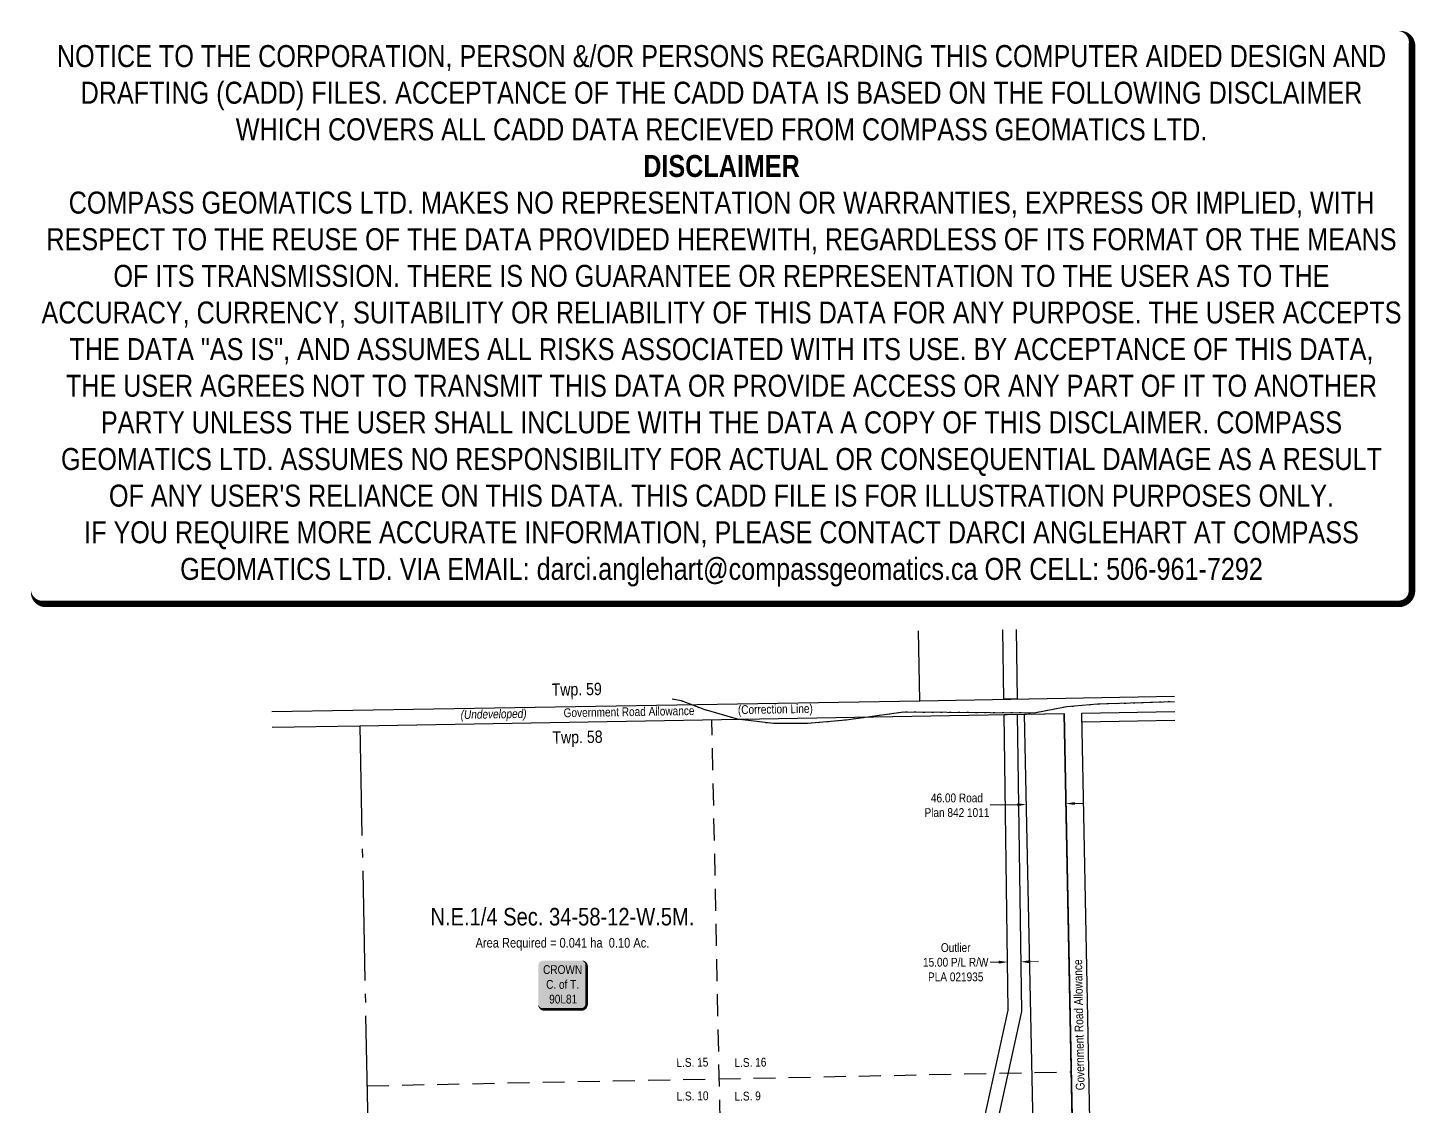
# Model space of a CAD drawing. Extents: x 584789 to 586368, y 5989798 to 5992314.
# Drawn here: x 584789 to 586368, y 5991087 to 5992314 of the extents above; entities that cross this region are included whole.
import ezdxf
from ezdxf.enums import TextEntityAlignment as Align

# ---------------------------------------------------------------- set-up
doc = ezdxf.new("R2010")
doc.units = 0
doc.header["$LTSCALE"] = 5
doc.header["$PDSIZE"] = 0.5
for name, pattern in [('foc-LSD', [8, 5, -3]), ('foc-QUARTERLINE', [33, 25, -3, 2, -3]), ('foc-WHEELTRACKS', [2, 0.4, -1.6])]:
    doc.linetypes.add(name, pattern=pattern)
doc.layers.get('Defpoints').update_dxf_attribs({"color": 9})
for name, color, linetype in [('AS-OWNER', 7, 'Continuous'), ('C-RW', 13, 'Continuous'), ('C-SYMBOL', 7, 'Continuous'), ('D-TXT', 6, 'Continuous'), ('L-AREAREQUIRED', 7, 'Continuous'), ('L-QSEC', 8, 'foc-QUARTERLINE'), ('L-ROAD-T', 7, 'Continuous'), ('L-SEC', 7, 'Continuous'), ('L-SECTION-LSD', 7, 'foc-LSD'), ('L-TITLEDB', 4, 'Continuous'), ('L-TITLEDB-T', 4, 'Continuous'), ('T-WATER-P3', 160, 'foc-WHEELTRACKS')]:
    doc.layers.add(name, color=color, linetype=linetype)
doc.layers.add('C-RW-T', color=13, linetype='Continuous', lineweight=9)
doc.layers.add('T-TEXT', color=48, linetype='Continuous', lineweight=18)
doc.layers.add('DISCLAIMER', color=7, linetype='Continuous', plot=False)
doc.styles.add('100L', font='ARIALN.TTF', dxfattribs={"height": 11})
doc.styles.add('175L', font='ARIALN.TTF', dxfattribs={"height": 20})
doc.styles.add('80', font='ARIALN.TTF', dxfattribs={"height": 10})
doc.styles.add('80CG', font='ARIALN.TTF', dxfattribs={"height": 10})
doc.styles.add('80L', font='ARIALN.TTF', dxfattribs={"height": 10})
doc.styles.add('80LS', font='ARIALNI.TTF', dxfattribs={"height": 10})
doc.styles.add('foc-LtypeFont', font='ARIALN.TTF', dxfattribs={"height": 7.35})
doc.linetypes.add('foc-TOPO-flowdirection-NOLINE', pattern='A,0,[">",foc-LtypeFont,S=0.3,R=0,X=0,Y=-0.945],-20,[">",foc-LtypeFont,S=0.3,R=0,X=0,Y=-0.945],0', length=20)
doc.dimstyles.new('Compass 5 000', dxfattribs={"dimscale": 5, "dimtxt": 9, "dimasz": 2, "dimexe": 0.2, "dimexo": 0.0625, "dimgap": 0.5, "dimtad": 0, "dimtih": 1, "dimtoh": 1, "dimzin": 0, "dimdsep": 46, "dimtxsty": '80CG', "dimcen": 0.1, "dimse1": 1, "dimse2": 1, "dimclrd": 256, "dimclrt": 256, "dimaunit": 1, "dimadec": 4, "dimazin": 0, "dimtfac": 0.06, "dimtofl": 0, "dimtmove": 0, "dimatfit": 1, "dimfxl": 0.2, "dimtolj": 1, "dimtzin": 0, "dimlwd": -1, "dimarcsym": 0})

# ---------------------------------------------------------------- blocks, each defined once
blk = doc.blocks.new('*D432')
at = {"layer": 'C-RW-T', "transparency": 16777216}
for p, q in [((585929.3, 5991251.4), (585939.3, 5991251.5)), ((585894.3, 5991250.9), (585884.3, 5991250.7))]:
    blk.add_line(p, q, dxfattribs=at)
for points in [[(585894.2, 5991252.5), (585894.3, 5991249.2), (585904.3, 5991251)], [(585929.2, 5991253.1), (585929.3, 5991249.7), (585919.3, 5991251.2)]]:
    blk.add_solid(points, dxfattribs=at)
at = {"layer": 'Defpoints', "color": 0, "transparency": 16777216}
for p in [(585904.1, 5991260.4), (585904.3, 5991251), (585919.1, 5991260.6)]:
    blk.add_point(p, dxfattribs=at)
at = {"layer": 'C-RW-T', "transparency": 16777216, "insert": (585845.2, 5991250.7), "char_height": 10, "attachment_point": 5, "style": '80CG'}
blk.add_mtext('\\A1;Outlier\\P15.00 P/L R/W\\PPLA 021935', dxfattribs=at)
blk = doc.blocks.new('*D450')
at = {"layer": 'Defpoints', "color": 0, "transparency": 16777216}
for p in [(585925.5, 5991430.2), (585925.7, 5991420), (585970.9, 5991420.9)]:
    blk.add_point(p, dxfattribs=at)
at = {"layer": 'L-TITLEDB-T', "transparency": 16777216}
for p, q in [((585915.5, 5991430), (585884.5, 5991429.3)), ((585980.6, 5991431.4), (585990.6, 5991431.6))]:
    blk.add_line(p, q, dxfattribs=at)
for points in [[(585915.5, 5991431.7), (585915.5, 5991428.3), (585925.5, 5991430.2)], [(585980.6, 5991433), (585980.7, 5991429.7), (585970.6, 5991431.2)]]:
    blk.add_solid(points, dxfattribs=at)
at = {"layer": 'L-TITLEDB-T', "transparency": 16777216, "insert": (585846.6, 5991429.3), "char_height": 10, "attachment_point": 5, "style": '80CG'}
blk.add_mtext('\\A1;46.00 Road\\PPlan 842 1011', dxfattribs=at)
blk = doc.blocks.new('*U423')
h = blk.add_hatch(color=255)
edge = h.paths.add_edge_path()
edge.add_line((-21.5, -28.5), (21.5, -28.5))
edge.add_arc((21.5, -22.5), 6, 270, 360)
edge.add_line((27.5, -22.5), (27.5, 21))
edge.add_arc((21.5, 21), 6, 0, 90)
edge.add_line((21.5, 27), (-21.5, 27))
edge.add_arc((-21.5, 21), 6, 90, 180)
edge.add_line((-27.5, 21), (-27.5, -22.5))
edge.add_arc((-21.5, -22.5), 6, 180, 270)
at = {"color": 14, "flags": 128}
blk.add_lwpolyline([(-21.5, -28.5, 3, 3, 0), (21.5, -28.5, 3, 3, 0.414214), (27.5, -22.5, 3, 3, 0), (27.5, 21, 3, 0, 0.414214), (21.5, 27, 0, 0, 0), (-21.5, 27, 0, 0, 0.414214), (-27.5, 21, 0, 0, 0), (-27.5, -22.5, 0, 3, 0.414214)], format="xyseb", close=True, dxfattribs=at)
at = {"color": 14, "style": '80'}
blk.add_attdef('ENTER_TEXT_001', (-26.8, -4.9), '', height=10, dxfattribs=at)
blk = doc.blocks.new('Disclaimer_Legal')
at = {"layer": 'DISCLAIMER', "color": 254, "flags": 128}
blk.add_lwpolyline([(-3612.9, -1104.6, 37.5, 37.5, 0), (4096.1, -1104.6, 37.5, 37.5, 0.414214), (4171.1, -1029.6, 37.5, 37.5, 0), (4171.1, 2078.7, 37.5, 0, 0.414214), (4096.1, 2153.7, 0, 0, 0), (-3612.9, 2153.7, 0, 0, 0.414214), (-3687.9, 2078.7, 0, 0, 0), (-3687.9, -1029.6, 0, 37.5, 0.414214)], format="xyseb", close=True, dxfattribs=at)
at = {"layer": 'DISCLAIMER', "color": 254, "insert": (241.6, 533.9), "char_height": 125, "width": 7717.568, "attachment_point": 5, "style": '80'}
blk.add_mtext('NOTICE TO THE CORPORATION, PERSON &/OR PERSONS REGARDING THIS COMPUTER AIDED DESIGN AND DRAFTING (CADD) FILES. ACCEPTANCE OF THE CADD DATA IS BASED ON THE FOLLOWING DISCLAIMER WHICH COVERS ALL CADD DATA RECIEVED FROM COMPASS GEOMATICS LTD.\\P{\\fArial Narrow|b1|i0|c0|p34;DISCLAIMER}\\PCOMPASS GEOMATICS LTD. MAKES NO REPRESENTATION OR WARRANTIES, EXPRESS OR IMPLIED, WITH RESPECT TO THE REUSE OF THE DATA PROVIDED HEREWITH, REGARDLESS OF ITS FORMAT OR THE MEANS OF ITS TRANSMISSION. THERE IS NO GUARANTEE OR REPRESENTATION TO THE USER AS TO THE ACCURACY, CURRENCY, SUITABILITY OR RELIABILITY OF THIS DATA FOR ANY PURPOSE. THE USER ACCEPTS THE DATA "AS IS", AND ASSUMES ALL RISKS ASSOCIATED WITH ITS USE. BY ACCEPTANCE OF THIS DATA, THE USER AGREES NOT TO TRANSMIT THIS DATA OR PROVIDE ACCESS OR ANY PART OF IT TO ANOTHER PARTY UNLESS THE USER SHALL INCLUDE WITH THE DATA A COPY OF THIS DISCLAIMER. COMPASS GEOMATICS LTD. ASSUMES NO RESPONSIBILITY FOR ACTUAL OR CONSEQUENTIAL DAMAGE AS A RESULT OF ANY USER\'S RELIANCE ON THIS DATA. THIS CADD FILE IS FOR ILLUSTRATION PURPOSES ONLY.\\PIF YOU REQUIRE MORE ACCURATE INFORMATION, PLEASE CONTACT DARCI ANGLEHART AT COMPASS GEOMATICS LTD. VIA EMAIL: darci.anglehart@compassgeomatics.ca OR CELL: 506-961-7292', dxfattribs=at)

msp = doc.modelspace()

# ---------------------------------------------------------------- linework, layer by layer
at = {"layer": 'C-RW'}
msp.add_lwpolyline([(585913.967, 5991629.234), (585915.037, 5991550.234), (585900.039, 5991549.97), (585898.968, 5991629.043)], dxfattribs=at)
msp.add_lwpolyline([(585860.382, 5990923.174), (585813.033, 5990708.453), (585849.308, 5990584.205), (585849.983, 5990301.668), (585747.976, 5990299.535), (585750.201, 5990194.696), (585735.204, 5990194.378), (585732.661, 5990314.218), (585834.948, 5990316.357), (585834.313, 5990582.043), (585797.558, 5990707.934), (585845.734, 5990926.404), (585905.029, 5991196.193), (585900.272, 5991532.733), (585915.27, 5991532.997), (585920.053, 5991194.678)], close=True, dxfattribs=at)
at = {"layer": 'L-QSEC'}
msp.add_line((585166.907, 5991519.791), (585182.775, 5990730.627), dxfattribs=at)
at = {"layer": 'L-QSEC', "flags": 128}
msp.add_lwpolyline([(585804.355, 5991548.29), (585802.803, 5991627.823)], dxfattribs=at)
at = {"layer": 'L-SEC'}
for p, q in [((585984.94, 5990718.162), (585968.597, 5991533.94)), ((586005.046, 5990718.601), (585988.705, 5991534.302))]:
    msp.add_line(p, q, dxfattribs=at)
at = {"layer": 'L-SEC', "flags": 128}
for points in [[(585066.835, 5991535.942), (585804.355, 5991548.29), (586094.259, 5991553.403)], [(585988.705, 5991534.302), (586094.477, 5991536.212)], [(585067.199, 5991518.032), (585166.907, 5991519.791), (585968.597, 5991533.939)]]:
    msp.add_lwpolyline(points, dxfattribs=at)
at = {"layer": 'L-SECTION-LSD'}
for p, q in [((585584.368, 5990709.408), (585567.752, 5991526.865)), ((585175.143, 5991110.218), (585976.769, 5991126.051))]:
    msp.add_line(p, q, dxfattribs=at)
at = {"layer": 'L-TITLEDB', "flags": 128}
msp.add_lwpolyline([(586094.608, 5991525.856), (585988.91, 5991523.948), (585988.702, 5991534.302), (586094.477, 5991536.212)], dxfattribs=at)
msp.add_lwpolyline([(585973.824, 5989913.231), (585955.791, 5989912.826), (585953.735, 5990104.036), (585952.682, 5990182.753), (585949.979, 5990303.631), (585947.865, 5990399.094), (585940.863, 5990717.195), (585940.562, 5990730.448), (585940.218, 5990745.654), (585936.292, 5990918.5), (585936.037, 5990929.722), (585935.865, 5990938.786), (585923.31, 5991533.14), (585968.597, 5991533.94), (585980.481, 5990940.756), (585980.886, 5990920.526), (585984.94, 5990718.162), (585993.411, 5990316.011), (586001.881, 5989913.859), (585995.734, 5989913.722), (585991.029, 5989913.616), (585973.824, 5989913.231)], close=True, dxfattribs=at)
at = {"layer": 'T-WATER-P3', "flags": 128}
msp.add_lwpolyline([(585522.614, 5991550.593), (585532.615, 5991548.594), (585558.617, 5991538.596), (585596.62, 5991527.598), (585637.624, 5991522.6), (585676.628, 5991522.603), (585720.633, 5991526.607), (585785.64, 5991535.612), (585934.655, 5991534.623), (585971.659, 5991541.625), (586006.663, 5991544.627), (586094.334, 5991547.488)], dxfattribs=at)
at = {"layer": 'T-WATER-P3', "linetype": 'foc-TOPO-flowdirection-NOLINE', "flags": 128}
msp.add_lwpolyline([(585522.614, 5991550.593), (585532.615, 5991548.594), (585558.617, 5991538.596), (585596.62, 5991527.598), (585637.624, 5991522.6), (585676.628, 5991522.603), (585720.633, 5991526.607), (585785.64, 5991535.612), (585934.655, 5991534.623), (585971.659, 5991541.625), (586006.663, 5991544.627), (586094.334, 5991547.488)], dxfattribs=at)

# ---------------------------------------------------------------- block references
at = {"layer": 'AS-OWNER', "color": 3}
ref = msp.add_blockref('*U423', (585397.569, 5991225.623), dxfattribs=at)
ref.add_attrib('ENTER_TEXT_001', 'CROWN', (585375.509, 5991237.396), dxfattribs={"layer": '0', "color": 14, "height": 10, "style": '80'})
ref.add_attrib('ENTER_TEXT_002', 'C. of T.', (585379.005, 5991220.552), dxfattribs={"layer": '0', "color": 14, "height": 10, "style": '80'})
ref.add_attrib('ENTER_TEXT_003', '90L81', (585382.474, 5991203.844), dxfattribs={"layer": '0', "color": 14, "height": 10, "style": '80'})
at = {"layer": 'Defpoints', "color": 6, "xscale": 0.2, "yscale": 0.2, "zscale": 0.2}
msp.add_blockref('Disclaimer_Legal', (585530.291, 5991879.453), dxfattribs=at)

# ---------------------------------------------------------------- texts
at = {"layer": 'C-SYMBOL', "color": 3, "style": '175L'}
msp.add_text('N.E.1/4 Sec. 34-58-12-W.5M.', height=19.99104, dxfattribs=at).set_placement((585397.569, 5991286.603), align=Align.BOTTOM_CENTER)
at = {"layer": 'D-TXT', "color": 3, "char_height": 14, "attachment_point": 1, "rotation": 0.959184, "style": '80L'}
for s, insert in [('Twp. 59', (585385.171, 5991567.86)), ('Twp. 58', (585386.081, 5991513.473))]:
    msp.add_mtext_dynamic_manual_height_columns(s, width=101.34984, gutter_width=47.479, heights=[0], dxfattribs=dict(at, insert=insert))
at = {"layer": 'L-AREAREQUIRED', "color": 5, "style": '100L'}
msp.add_text('Area Required = 0.041 ha  0.10 Ac.', height=10.99507, dxfattribs=at).set_placement((585397.569, 5991264.113), align=Align.BOTTOM_CENTER)
at = {"layer": 'L-ROAD-T', "style": '80L'}
for s, rotation, p in [('Government Road Allowance', 0.9732, (585473.346, 5991535.796)), ('(Correction Line)', 0.9732, (585639.915, 5991538.776)), ('Government Road Allowance', 91.147688, (585985.449, 5991179.534))]:
    msp.add_text(s, height=9.99551, rotation=rotation, dxfattribs=at).set_placement(p, align=Align.MIDDLE_CENTER)
at = {"layer": 'T-TEXT', "style": '80LS'}
msp.add_text('(Undeveloped)', height=9.99551, rotation=0.9732, dxfattribs=at).set_placement((585319.25, 5991533.178), align=Align.MIDDLE_CENTER)

# ---------------------------------------------------------------- dimensions: what is measured, and where the dimension line sits
at = {"layer": 'C-RW-T'}
dim = msp.add_aligned_dim(p1=(585919.118, 5991260.631), p2=(585904.119, 5991260.416), distance=9.39, text='Outlier\\P15.00 P/L R/W\\PPLA 021935', dimstyle='Compass 5 000', dxfattribs=at)
dim.commit()
dim.dimension.update_dxf_attribs({"geometry": '*D432', "text_midpoint": (585845.17, 5991250.739)})
at = {"layer": 'L-TITLEDB-T', "color": 3}
dim = msp.add_linear_dim(base=(585925.484, 5991430.211), p1=(585970.861, 5991420.926), p2=(585925.7, 5991419.972), angle=181.210106, text='46.00 Road\\PPlan 842 1011', dimstyle='Compass 5 000', dxfattribs=at)
dim.commit()
dim.dimension.update_dxf_attribs({"geometry": '*D450', "text_midpoint": (585846.581, 5991429.346), "dimtype": 161})

# ---------------------------------------------------------------- next in the draw order: texts
at = {"layer": 'L-SECTION-LSD', "attachment_point": 1, "rotation": 1.131475, "style": '100L', "bg_fill": 3, "box_fill_scale": 1.5, "bg_fill_color": 256, "bg_fill_transparency": 0}
for s, width, insert, char_height in [('\\pi1.84498;L.S. 15', 36.84293, (585525.375, 5991141.458), 9.99552), ('L.S. 16', 36.92489, (585593.304, 5991141.458), 9.9955), ('\\pi2.02818;L.S. 10', 36.9375, (585525.375, 5991103.19), 9.99552), ('L.S. 9', 30.5136, (585593.304, 5991103.19), 9.9955)]:
    msp.add_mtext_dynamic_manual_height_columns(s, width=width, gutter_width=54.975, heights=[0], dxfattribs=dict(at, insert=insert, char_height=char_height))

doc.saveas('drawing.dxf')
